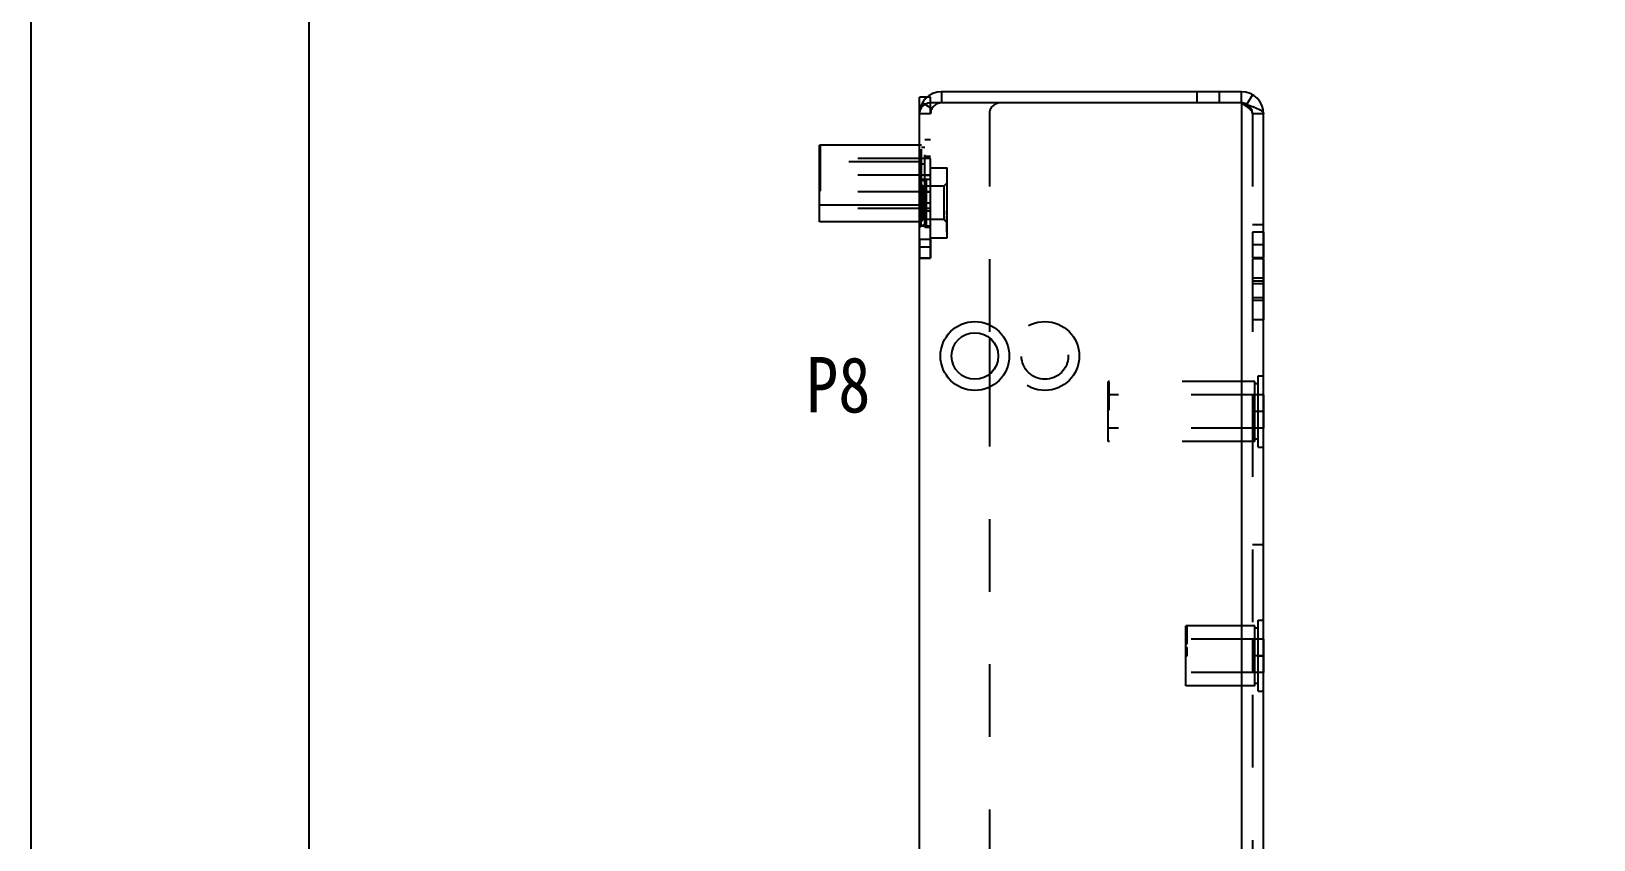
# Model space of a CAD drawing. Header units: millimetres. Extents: x 1262 to 3787, y 0 to 841.
# Drawn here: x 1262.2 to 1402.9, y 514.6 to 587.5 of the extents above; entities that cross this region are included whole.
import ezdxf

# ---------------------------------------------------------------- set-up
doc = ezdxf.new("R2010")
doc.units = ezdxf.units.MM
doc.header["$LTSCALE"] = 65.395
doc.linetypes.add('HIDDEN', pattern=[0.2, 0.1, -0.1])
doc.layers.get('0').update_dxf_attribs({"linetype": 'CONTINUOUS'})
doc.layers.add('02___PRT_ALL_AXES', color=7, linetype='CONTINUOUS')
doc.layers.add('DEFAULT_2', color=8, linetype='HIDDEN')
doc.styles.get("Standard").update_dxf_attribs({"font": 'txt', "width": 0.85})

msp = doc.modelspace()

# ---------------------------------------------------------------- linework, layer by layer
at = {"color": 7, "linetype": 'Continuous'}
for p, q in [((1262.236, 0), (1262.236, 841)), ((1342.979, 581.504), (1342.211, 581.504)), ((1344.211, 582.004), (1344.211, 581.004)), ((1371.211, 581.004), (1371.211, 582.004)), ((1333.211, 574.492), (1333.211, 577.192)), ((1333.311, 577.169), (1333.211, 577.169)), ((1333.311, 577.15), (1333.211, 577.15)), ((1333.311, 577.083), (1333.211, 577.083)), ((1333.311, 577.03), (1333.211, 577.03)), ((1333.311, 576.916), (1333.211, 576.916)), ((1333.311, 577.15), (1333.311, 577.169)), ((1333.311, 577.03), (1333.311, 577.083)), ((1333.311, 576.858), (1333.311, 576.916)), ((1333.311, 576.858), (1333.211, 576.858)), ((1348.511, 559.812), (1348.511, 556.595))]:
    msp.add_line(p, q, dxfattribs=at)
at = {"color": 3, "linetype": 'Continuous'}
for p, q in [((1342.211, 325.704), (1342.211, 581.504)), ((1371.211, 582.004), (1344.211, 582.004)), ((1371.211, 581.004), (1343.211, 581.004)), ((1371.211, 581.004), (1371.211, 324.704)), ((1373.211, 325.704), (1373.211, 580.004))]:
    msp.add_line(p, q, dxfattribs=at)
at = {"color": 7, "linetype": 'Continuous'}
msp.add_lwpolyline([(1287.236, 25), (2426.236, 25), (2426.236, 816), (1287.236, 816)], close=True, dxfattribs=at)
at = {"color": 3, "linetype": 'Continuous'}
msp.add_circle((1347.211, 558.204), 3.1, dxfattribs=at)
at = {"color": 7, "linetype": 'Continuous'}
msp.add_circle((1347.211, 558.204), 2.1, dxfattribs=at)
at = {"color": 3, "linetype": 'Continuous'}
for centre, radius, start, end in [((1344.211, 580.004), 2, 90, 180), ((1371.211, 580.004), 2, 0, 90), ((1343.211, 580.004), 1, 90, 180)]:
    msp.add_arc(centre, radius, start, end, dxfattribs=at)
msp.add_open_spline([(1371.211, 581.004), (1371.401, 580.943), (1371.59, 580.883), (1371.779, 580.82)], degree=3, dxfattribs=at)
for points, knots in [([(1371.779, 580.82), (1371.844, 580.799), (1372.087, 580.717), (1372.329, 580.629), (1372.502, 580.557)], [0, 0, 0, 0, 0.2675329, 1, 1, 1, 1]), ([(1372.502, 580.557), (1372.684, 580.481), (1372.956, 580.371), (1373.211, 580.115), (1373.211, 580.004)], [0, 0, 0, 0, 0.6396683, 1, 1, 1, 1])]:
    msp.add_open_spline(points, degree=3, knots=knots, dxfattribs=at)
at = {"layer": '02___PRT_ALL_AXES', "color": 7, "linetype": 'Continuous'}
for p, q in [((1342.211, 577.192), (1333.211, 577.192)), ((1333.211, 570.292), (1333.211, 574.492)), ((1342.211, 571.792), (1333.211, 571.792)), ((1342.211, 570.292), (1333.211, 570.292))]:
    msp.add_line(p, q, dxfattribs=at)
at = {"layer": '02___PRT_ALL_AXES', "color": 8, "linetype": 'HIDDEN'}
for p, q in [((1342.411, 577.192), (1342.211, 577.192)), ((1333.211, 574.492), (1333.211, 575.992)), ((1343.211, 575.992), (1333.211, 575.992)), ((1342.411, 575.692), (1333.211, 575.692)), ((1342.211, 575.99), (1342.211, 569.904)), ((1343.211, 569.904), (1343.211, 575.992)), ((1343.211, 574.492), (1333.211, 574.492)), ((1343.211, 574.104), (1342.211, 574.104)), ((1343.211, 572.992), (1333.211, 572.992)), ((1343.211, 571.492), (1333.211, 571.492)), ((1342.211, 572.004), (1343.211, 572.004)), ((1342.411, 571.792), (1342.211, 571.792)), ((1342.411, 570.292), (1342.211, 570.292)), ((1343.211, 569.904), (1342.211, 569.904)), ((1342.211, 568.704), (1342.211, 567.004)), ((1343.211, 568.704), (1342.211, 568.704)), ((1343.211, 568.704), (1343.211, 567.004)), ((1373.211, 569.354), (1372.211, 569.354)), ((1372.211, 569.352), (1372.211, 567.055)), ((1373.211, 569.352), (1373.211, 567.055)), ((1373.211, 568.204), (1372.211, 568.204)), ((1373.211, 567.054), (1372.211, 567.054)), ((1342.211, 567.004), (1343.211, 567.004)), ((1372.211, 566.954), (1372.211, 561.454)), ((1373.211, 566.954), (1372.211, 566.954)), ((1373.211, 566.954), (1373.211, 561.454)), ((1373.211, 565.204), (1372.211, 565.204)), ((1373.211, 564.954), (1372.211, 564.954)), ((1373.211, 563.454), (1372.211, 563.454)), ((1373.211, 563.204), (1372.211, 563.204)), ((1373.211, 561.454), (1372.211, 561.454)), ((1372.411, 555.904), (1359.211, 555.904)), ((1359.211, 550.504), (1359.211, 554.704)), ((1373.211, 554.704), (1359.211, 554.704)), ((1372.211, 554.702), (1372.211, 551.705)), ((1373.211, 554.702), (1373.211, 554.704)), ((1373.211, 554.702), (1373.211, 551.705)), ((1373.211, 553.204), (1372.211, 553.204)), ((1373.211, 551.704), (1359.211, 551.704)), ((1373.211, 551.704), (1373.211, 551.705)), ((1372.411, 550.504), (1359.211, 550.504)), ((1372.411, 533.904), (1366.211, 533.904)), ((1366.211, 528.504), (1366.211, 532.704)), ((1373.211, 532.704), (1366.211, 532.704)), ((1372.211, 532.702), (1372.211, 529.705)), ((1373.211, 532.702), (1373.211, 532.704)), ((1373.211, 532.702), (1373.211, 529.705)), ((1373.211, 531.204), (1372.211, 531.204)), ((1373.211, 529.704), (1366.211, 529.704)), ((1373.211, 529.704), (1373.211, 529.705)), ((1372.411, 528.504), (1366.211, 528.504))]:
    msp.add_line(p, q, dxfattribs=at)
at = {"layer": 'DEFAULT_2', "color": 8, "linetype": 'HIDDEN'}
for p, q in [((1343.211, 581.504), (1342.979, 581.504)), ((1343.211, 567.004), (1343.211, 581.504)), ((1367.211, 582.004), (1367.211, 581.004)), ((1369.211, 582.004), (1369.211, 581.004)), ((1372.211, 581.736), (1371.711, 580.87)), ((1343.211, 580.004), (1342.211, 580.004)), ((1342.479, 581.004), (1343.345, 580.504)), ((1348.511, 580.004), (1348.511, 559.812)), ((1372.211, 580.004), (1372.211, 325.704)), ((1373.211, 580.004), (1372.211, 580.004)), ((1333.211, 577.102), (1333.311, 577.102)), ((1333.311, 577.099), (1333.211, 577.099)), ((1333.211, 577.086), (1333.311, 577.086)), ((1333.211, 577.064), (1333.311, 577.064)), ((1333.311, 577.047), (1333.211, 577.047)), ((1333.211, 577.015), (1333.311, 577.015)), ((1333.211, 577.005), (1333.311, 577.005)), ((1333.211, 577.001), (1333.311, 577.001)), ((1333.211, 576.993), (1333.311, 576.993)), ((1333.211, 576.991), (1333.311, 576.991)), ((1333.211, 576.964), (1333.311, 576.964)), ((1333.211, 576.96), (1333.311, 576.96)), ((1333.211, 576.957), (1333.311, 576.957)), ((1333.211, 576.954), (1333.311, 576.954)), ((1333.211, 576.94), (1333.311, 576.94)), ((1333.211, 576.929), (1333.311, 576.929)), ((1333.211, 576.903), (1333.311, 576.903)), ((1333.211, 576.881), (1333.311, 576.881)), ((1333.311, 577.083), (1333.311, 577.15)), ((1333.311, 576.916), (1333.311, 577.03)), ((1342.411, 570.292), (1342.411, 577.192)), ((1342.711, 576.992), (1342.411, 576.992)), ((1342.711, 569.792), (1342.711, 577.692)), ((1342.711, 577.692), (1343.211, 577.692)), ((1333.211, 576.871), (1333.311, 576.871)), ((1333.211, 576.818), (1333.311, 576.818)), ((1333.211, 576.808), (1333.311, 576.808)), ((1333.211, 576.771), (1333.311, 576.771)), ((1333.211, 576.741), (1333.311, 576.741)), ((1333.211, 576.69), (1333.311, 576.69)), ((1333.211, 576.659), (1333.311, 576.659)), ((1333.211, 576.639), (1333.311, 576.639)), ((1333.211, 576.621), (1333.311, 576.621)), ((1333.211, 576.614), (1333.311, 576.614)), ((1333.211, 576.598), (1333.311, 576.598)), ((1333.211, 576.584), (1333.311, 576.584)), ((1333.211, 576.557), (1333.311, 576.557)), ((1333.211, 576.535), (1333.311, 576.535)), ((1333.211, 576.533), (1333.311, 576.533)), ((1333.211, 576.525), (1333.311, 576.525)), ((1333.211, 576.456), (1333.311, 576.456)), ((1333.211, 576.445), (1333.311, 576.445)), ((1333.211, 576.44), (1333.311, 576.44)), ((1333.211, 576.426), (1333.311, 576.426)), ((1333.211, 576.415), (1333.311, 576.415)), ((1333.211, 576.403), (1333.311, 576.403)), ((1333.211, 576.366), (1333.311, 576.366)), ((1333.211, 576.358), (1333.311, 576.358)), ((1333.211, 576.356), (1333.311, 576.356)), ((1333.211, 576.353), (1333.311, 576.353)), ((1333.211, 576.341), (1333.311, 576.341)), ((1333.211, 576.32), (1333.311, 576.32)), ((1333.211, 576.309), (1333.311, 576.309)), ((1333.211, 576.292), (1333.311, 576.292)), ((1333.211, 576.282), (1333.311, 576.282)), ((1333.211, 576.279), (1333.311, 576.279)), ((1333.211, 576.269), (1333.311, 576.269)), ((1333.211, 576.263), (1333.311, 576.263)), ((1333.211, 576.252), (1333.311, 576.252)), ((1333.211, 576.238), (1333.311, 576.238)), ((1333.211, 576.232), (1333.311, 576.232)), ((1333.211, 576.22), (1333.311, 576.22)), ((1333.211, 576.207), (1333.311, 576.207)), ((1333.211, 576.207), (1333.311, 576.207)), ((1333.211, 576.205), (1333.311, 576.205)), ((1333.211, 576.197), (1333.311, 576.197)), ((1333.211, 576.193), (1333.311, 576.193)), ((1333.211, 576.192), (1333.311, 576.192)), ((1333.211, 576.187), (1333.311, 576.187)), ((1333.211, 576.18), (1333.311, 576.18)), ((1333.211, 576.175), (1333.311, 576.175)), ((1333.211, 576.163), (1333.311, 576.163)), ((1333.211, 576.162), (1333.311, 576.162)), ((1333.211, 576.16), (1333.311, 576.16)), ((1333.211, 576.148), (1333.311, 576.148)), ((1333.211, 576.143), (1333.311, 576.143)), ((1333.211, 576.131), (1333.311, 576.131)), ((1333.211, 576.124), (1333.311, 576.124)), ((1333.211, 576.115), (1333.311, 576.115)), ((1333.211, 576.112), (1333.311, 576.112)), ((1333.211, 576.106), (1333.311, 576.106)), ((1333.211, 576.089), (1333.311, 576.089)), ((1333.311, 576.045), (1333.211, 576.045)), ((1333.211, 576.03), (1333.311, 576.03)), ((1333.211, 576.01), (1333.311, 576.01)), ((1333.211, 576.003), (1333.311, 576.003)), ((1333.211, 575.969), (1333.311, 575.969)), ((1333.211, 575.967), (1333.311, 575.967)), ((1333.211, 575.952), (1333.311, 575.952)), ((1333.311, 575.941), (1333.211, 575.941)), ((1333.211, 575.755), (1333.311, 575.755)), ((1333.311, 575.669), (1333.211, 575.669)), ((1333.211, 575.657), (1333.311, 575.657)), ((1333.311, 575.65), (1333.211, 575.65)), ((1333.211, 575.603), (1333.311, 575.603)), ((1333.311, 575.599), (1333.211, 575.599)), ((1333.211, 575.586), (1333.311, 575.586)), ((1333.311, 575.583), (1333.211, 575.583)), ((1333.211, 575.567), (1333.311, 575.567)), ((1333.211, 575.564), (1333.311, 575.564)), ((1333.311, 575.547), (1333.211, 575.547)), ((1333.311, 575.53), (1333.211, 575.53)), ((1333.211, 575.515), (1333.311, 575.515)), ((1333.211, 575.505), (1333.311, 575.505)), ((1333.211, 575.501), (1333.311, 575.501)), ((1333.211, 575.493), (1333.311, 575.493)), ((1333.211, 575.491), (1333.311, 575.491)), ((1333.311, 573.867), (1333.311, 576.858)), ((1342.711, 575.492), (1342.411, 575.492)), ((1342.711, 576.192), (1343.211, 576.192)), ((1333.211, 575.47), (1333.311, 575.47)), ((1333.211, 575.464), (1333.311, 575.464)), ((1333.211, 575.46), (1333.311, 575.46)), ((1333.211, 575.457), (1333.311, 575.457)), ((1333.211, 575.454), (1333.311, 575.454)), ((1333.211, 575.44), (1333.311, 575.44)), ((1333.211, 575.429), (1333.311, 575.429)), ((1333.311, 575.416), (1333.211, 575.416)), ((1333.211, 575.403), (1333.311, 575.403)), ((1333.211, 575.381), (1333.311, 575.381)), ((1333.211, 575.371), (1333.311, 575.371)), ((1333.211, 575.367), (1333.311, 575.367)), ((1333.211, 575.363), (1333.311, 575.363)), ((1333.211, 575.36), (1333.311, 575.36)), ((1333.311, 575.358), (1333.211, 575.358)), ((1333.211, 575.357), (1333.311, 575.357)), ((1333.211, 575.335), (1333.311, 575.335)), ((1333.211, 575.318), (1333.311, 575.318)), ((1333.211, 575.308), (1333.311, 575.308)), ((1333.211, 575.288), (1333.311, 575.288)), ((1333.211, 575.275), (1333.311, 575.275)), ((1333.211, 575.271), (1333.311, 575.271)), ((1333.211, 575.261), (1333.311, 575.261)), ((1333.211, 575.254), (1333.311, 575.254)), ((1333.211, 575.241), (1333.311, 575.241)), ((1333.211, 575.24), (1333.311, 575.24)), ((1333.211, 575.221), (1333.311, 575.221)), ((1333.211, 575.208), (1333.311, 575.208)), ((1333.211, 575.2), (1333.311, 575.2)), ((1333.211, 575.19), (1333.311, 575.19)), ((1333.211, 575.181), (1333.311, 575.181)), ((1333.211, 575.173), (1333.311, 575.173)), ((1333.211, 575.159), (1333.311, 575.159)), ((1333.211, 575.156), (1333.311, 575.156)), ((1333.211, 575.139), (1333.311, 575.139)), ((1333.211, 575.121), (1333.311, 575.121)), ((1333.211, 575.114), (1333.311, 575.114)), ((1333.211, 575.106), (1333.311, 575.106)), ((1333.211, 575.098), (1333.311, 575.098)), ((1333.211, 575.084), (1333.311, 575.084)), ((1333.211, 575.083), (1333.311, 575.083)), ((1333.211, 575.064), (1333.311, 575.064)), ((1333.211, 575.059), (1333.311, 575.059)), ((1333.211, 575.057), (1333.311, 575.057)), ((1333.211, 575.035), (1333.311, 575.035)), ((1333.211, 575.033), (1333.311, 575.033)), ((1333.211, 575.025), (1333.311, 575.025)), ((1333.211, 574.993), (1333.311, 574.993)), ((1333.211, 574.99), (1333.311, 574.99)), ((1333.211, 574.956), (1333.311, 574.956)), ((1333.211, 574.953), (1333.311, 574.953)), ((1333.211, 574.945), (1333.311, 574.945)), ((1333.211, 574.94), (1333.311, 574.94)), ((1333.211, 574.926), (1333.311, 574.926)), ((1333.211, 574.915), (1333.311, 574.915)), ((1333.211, 574.903), (1333.311, 574.903)), ((1333.211, 574.887), (1333.311, 574.887)), ((1333.211, 574.883), (1333.311, 574.883)), ((1333.211, 574.866), (1333.311, 574.866)), ((1333.211, 574.864), (1333.311, 574.864)), ((1333.211, 574.858), (1333.311, 574.858)), ((1333.211, 574.856), (1333.311, 574.856)), ((1333.211, 574.853), (1333.311, 574.853)), ((1333.211, 574.841), (1333.311, 574.841)), ((1333.211, 574.84), (1333.311, 574.84)), ((1333.211, 574.82), (1333.311, 574.82)), ((1333.211, 574.809), (1333.311, 574.809)), ((1333.211, 574.792), (1333.311, 574.792)), ((1333.211, 574.79), (1333.311, 574.79)), ((1333.211, 574.782), (1333.311, 574.782)), ((1333.211, 574.779), (1333.311, 574.779)), ((1333.211, 574.773), (1333.311, 574.773)), ((1333.211, 574.769), (1333.311, 574.769)), ((1333.211, 574.765), (1333.311, 574.765)), ((1333.211, 574.763), (1333.311, 574.763)), ((1333.211, 574.752), (1333.311, 574.752)), ((1333.211, 574.746), (1333.311, 574.746)), ((1333.211, 574.738), (1333.311, 574.738)), ((1333.211, 574.732), (1333.311, 574.732)), ((1333.211, 574.725), (1333.311, 574.725)), ((1333.211, 574.72), (1333.311, 574.72)), ((1333.211, 574.707), (1333.311, 574.707)), ((1333.211, 574.707), (1333.311, 574.707)), ((1333.211, 574.706), (1333.311, 574.706)), ((1333.211, 574.705), (1333.311, 574.705)), ((1333.211, 574.697), (1333.311, 574.697)), ((1333.211, 574.693), (1333.311, 574.693)), ((1333.211, 574.693), (1333.311, 574.693)), ((1333.211, 574.692), (1333.311, 574.692)), ((1333.211, 574.687), (1333.311, 574.687)), ((1333.211, 574.685), (1333.311, 574.685)), ((1333.211, 574.68), (1333.311, 574.68)), ((1333.211, 574.675), (1333.311, 574.675)), ((1333.211, 574.672), (1333.311, 574.672)), ((1333.211, 574.663), (1333.311, 574.663)), ((1333.211, 574.662), (1333.311, 574.662)), ((1333.211, 574.66), (1333.311, 574.66)), ((1333.211, 574.659), (1333.311, 574.659)), ((1333.211, 574.648), (1333.311, 574.648)), ((1333.211, 574.643), (1333.311, 574.643)), ((1333.211, 574.631), (1333.311, 574.631)), ((1333.211, 574.628), (1333.311, 574.628)), ((1333.211, 574.624), (1333.311, 574.624)), ((1333.211, 574.615), (1333.311, 574.615)), ((1333.211, 574.612), (1333.311, 574.612)), ((1333.211, 574.606), (1333.311, 574.606)), ((1333.211, 574.59), (1333.311, 574.59)), ((1333.211, 574.589), (1333.311, 574.589)), ((1333.211, 574.586), (1333.311, 574.586)), ((1333.211, 574.583), (1333.311, 574.583)), ((1333.311, 574.545), (1333.211, 574.545)), ((1333.211, 574.53), (1333.311, 574.53)), ((1333.211, 574.51), (1333.311, 574.51)), ((1333.211, 574.503), (1333.311, 574.503)), ((1333.211, 572.992), (1333.211, 574.492)), ((1333.211, 574.469), (1333.311, 574.469)), ((1333.211, 574.467), (1333.311, 574.467)), ((1333.211, 574.452), (1333.311, 574.452)), ((1333.311, 574.441), (1333.211, 574.441)), ((1333.211, 574.255), (1333.311, 574.255)), ((1333.211, 574.157), (1333.311, 574.157)), ((1333.211, 574.067), (1333.311, 574.067)), ((1342.241, 574.129), (1342.241, 569.879)), ((1342.241, 574.129), (1342.341, 574.129)), ((1342.341, 574.129), (1342.341, 569.879)), ((1342.341, 574.129), (1342.831, 573.903)), ((1342.711, 574.492), (1343.211, 574.492)), ((1342.831, 574.129), (1342.831, 569.879)), ((1342.831, 574.129), (1343.211, 574.129)), ((1343.211, 575.154), (1344.711, 575.154)), ((1344.711, 568.854), (1344.711, 575.154)), ((1333.211, 573.97), (1333.311, 573.97)), ((1333.211, 573.867), (1333.311, 573.867)), ((1333.211, 573.863), (1333.311, 573.863)), ((1333.211, 573.86), (1333.311, 573.86)), ((1333.211, 573.857), (1333.311, 573.857)), ((1333.211, 573.835), (1333.311, 573.835)), ((1333.211, 573.818), (1333.311, 573.818)), ((1333.211, 573.788), (1333.311, 573.788)), ((1333.211, 573.775), (1333.311, 573.775)), ((1333.211, 573.761), (1333.311, 573.761)), ((1333.211, 573.754), (1333.311, 573.754)), ((1333.211, 573.74), (1333.311, 573.74)), ((1333.211, 573.721), (1333.311, 573.721)), ((1333.211, 573.708), (1333.311, 573.708)), ((1333.211, 573.7), (1333.311, 573.7)), ((1333.211, 573.681), (1333.311, 573.681)), ((1333.211, 573.673), (1333.311, 573.673)), ((1333.211, 573.656), (1333.311, 573.656)), ((1333.211, 573.606), (1333.311, 573.606)), ((1333.211, 573.583), (1333.311, 573.583)), ((1333.211, 573.564), (1333.311, 573.564)), ((1333.211, 573.559), (1333.311, 573.559)), ((1333.211, 573.493), (1333.311, 573.493)), ((1333.211, 573.49), (1333.311, 573.49)), ((1333.211, 573.456), (1333.311, 573.456)), ((1333.211, 573.453), (1333.311, 573.453)), ((1333.211, 573.387), (1333.311, 573.387)), ((1333.211, 573.383), (1333.311, 573.383)), ((1333.211, 573.364), (1333.311, 573.364)), ((1333.211, 573.34), (1333.311, 573.34)), ((1333.211, 573.29), (1333.311, 573.29)), ((1333.211, 573.274), (1333.311, 573.274)), ((1333.211, 573.265), (1333.311, 573.265)), ((1333.211, 573.247), (1333.311, 573.247)), ((1333.211, 573.238), (1333.311, 573.238)), ((1333.211, 573.225), (1333.311, 573.225)), ((1333.211, 573.206), (1333.311, 573.206)), ((1333.211, 573.193), (1333.311, 573.193)), ((1333.211, 573.185), (1333.311, 573.185)), ((1333.211, 573.172), (1333.311, 573.172)), ((1333.211, 573.159), (1333.311, 573.159)), ((1333.211, 573.128), (1333.311, 573.128)), ((1333.211, 573.112), (1333.311, 573.112)), ((1333.211, 573.09), (1333.311, 573.09)), ((1333.211, 573.086), (1333.311, 573.086)), ((1333.211, 573.083), (1333.311, 573.083)), ((1333.311, 573.083), (1333.311, 573.863)), ((1342.241, 573.804), (1342.541, 573.504)), ((1342.541, 573.504), (1342.541, 570.504)), ((1344.411, 573.504), (1342.541, 573.504)), ((1342.711, 572.992), (1343.211, 572.992)), ((1344.411, 573.504), (1344.711, 573.804)), ((1344.411, 573.504), (1344.411, 570.504)), ((1342.711, 571.992), (1342.411, 571.992)), ((1342.711, 571.292), (1343.211, 571.292)), ((1344.691, 570.917), (1344.691, 571.268)), ((1344.691, 571.268), (1344.711, 571.268)), ((1342.541, 570.504), (1342.241, 570.204)), ((1342.241, 569.879), (1342.341, 569.879)), ((1342.831, 570.104), (1342.341, 569.879)), ((1342.711, 570.492), (1342.411, 570.492)), ((1344.411, 570.504), (1342.541, 570.504)), ((1342.831, 569.879), (1343.211, 569.879)), ((1344.411, 570.504), (1344.711, 570.204)), ((1344.711, 571.24), (1344.691, 571.24)), ((1344.691, 571.184), (1344.711, 571.184)), ((1344.691, 571.119), (1344.711, 571.119)), ((1344.691, 571.113), (1344.711, 571.113)), ((1344.711, 571.083), (1344.691, 571.083)), ((1344.691, 571.067), (1344.711, 571.067)), ((1344.691, 571.064), (1344.711, 571.064)), ((1344.691, 571.058), (1344.711, 571.058)), ((1344.691, 571.052), (1344.711, 571.052)), ((1344.691, 571.016), (1344.711, 571.016)), ((1344.711, 571.012), (1344.691, 571.012)), ((1344.691, 570.969), (1344.711, 570.969)), ((1344.691, 570.922), (1344.711, 570.922)), ((1344.711, 570.917), (1344.691, 570.917)), ((1344.691, 569.375), (1344.691, 570.805)), ((1344.691, 570.805), (1344.711, 570.805)), ((1344.691, 570.785), (1344.711, 570.785)), ((1344.711, 570.683), (1344.691, 570.683)), ((1344.691, 570.682), (1344.711, 570.682)), ((1344.691, 570.665), (1344.711, 570.665)), ((1344.691, 570.639), (1344.711, 570.639)), ((1344.691, 570.623), (1344.711, 570.623)), ((1344.691, 570.622), (1344.711, 570.622)), ((1344.711, 570.622), (1344.691, 570.622)), ((1344.691, 570.602), (1344.711, 570.602)), ((1344.691, 570.601), (1344.711, 570.601)), ((1344.691, 570.591), (1344.711, 570.591)), ((1344.691, 570.552), (1344.711, 570.552)), ((1344.691, 570.548), (1344.711, 570.548)), ((1344.691, 570.525), (1344.711, 570.525)), ((1344.691, 570.507), (1344.711, 570.507)), ((1344.691, 570.5), (1344.711, 570.5)), ((1344.711, 570.488), (1344.691, 570.488)), ((1344.691, 570.487), (1344.711, 570.487)), ((1344.691, 570.459), (1344.711, 570.459)), ((1344.691, 570.445), (1344.711, 570.445)), ((1344.691, 570.443), (1344.711, 570.443)), ((1344.691, 570.439), (1344.711, 570.439)), ((1344.711, 570.436), (1344.691, 570.436)), ((1344.691, 570.423), (1344.711, 570.423)), ((1344.691, 570.392), (1344.711, 570.392)), ((1344.691, 570.391), (1344.711, 570.391)), ((1344.711, 570.387), (1344.691, 570.387)), ((1344.691, 570.384), (1344.711, 570.384)), ((1344.691, 570.361), (1344.711, 570.361)), ((1344.691, 570.351), (1344.711, 570.351)), ((1344.691, 570.347), (1344.711, 570.347)), ((1344.691, 570.335), (1344.711, 570.335)), ((1344.711, 570.314), (1344.691, 570.314)), ((1344.691, 570.283), (1344.711, 570.283)), ((1344.691, 570.23), (1344.711, 570.23)), ((1344.691, 570.201), (1344.711, 570.201)), ((1344.691, 570.192), (1344.711, 570.192)), ((1344.691, 570.176), (1344.711, 570.176)), ((1344.691, 570.157), (1344.711, 570.157)), ((1344.711, 570.148), (1344.691, 570.148)), ((1344.691, 570.141), (1344.711, 570.141)), ((1344.711, 570.14), (1344.691, 570.14)), ((1344.691, 570.133), (1344.711, 570.133)), ((1344.691, 570.103), (1344.711, 570.103)), ((1344.691, 570.086), (1344.711, 570.086)), ((1344.691, 570.082), (1344.711, 570.082)), ((1344.691, 570.06), (1344.711, 570.06)), ((1344.691, 570.048), (1344.711, 570.048)), ((1344.711, 569.97), (1344.691, 569.97)), ((1344.691, 569.968), (1344.711, 569.968)), ((1344.691, 569.961), (1344.711, 569.961)), ((1344.691, 569.957), (1344.711, 569.957)), ((1344.691, 569.945), (1344.711, 569.945)), ((1344.691, 569.943), (1344.711, 569.943)), ((1344.711, 569.943), (1344.691, 569.943)), ((1344.711, 569.931), (1344.691, 569.931)), ((1344.691, 569.93), (1344.711, 569.93)), ((1344.691, 569.928), (1344.711, 569.928)), ((1344.711, 569.919), (1344.691, 569.919)), ((1344.691, 569.913), (1344.711, 569.913)), ((1344.691, 569.905), (1344.711, 569.905)), ((1344.691, 569.886), (1344.711, 569.886)), ((1344.691, 569.88), (1344.711, 569.88)), ((1344.691, 569.866), (1344.711, 569.866)), ((1344.691, 569.861), (1344.711, 569.861)), ((1373.211, 570.004), (1372.211, 570.004)), ((1342.711, 569.792), (1343.211, 569.792)), ((1343.211, 568.854), (1344.711, 568.854)), ((1344.691, 569.839), (1344.711, 569.839)), ((1344.691, 569.838), (1344.711, 569.838)), ((1344.691, 569.836), (1344.711, 569.836)), ((1344.691, 569.823), (1344.711, 569.823)), ((1344.711, 569.811), (1344.691, 569.811)), ((1344.691, 569.802), (1344.711, 569.802)), ((1344.691, 569.784), (1344.711, 569.784)), ((1344.691, 569.746), (1344.711, 569.746)), ((1344.691, 569.727), (1344.711, 569.727)), ((1344.691, 569.714), (1344.711, 569.714)), ((1344.691, 569.706), (1344.711, 569.706)), ((1344.691, 569.695), (1344.711, 569.695)), ((1344.691, 569.684), (1344.711, 569.684)), ((1344.691, 569.682), (1344.711, 569.682)), ((1344.711, 569.671), (1344.691, 569.671)), ((1344.691, 569.669), (1344.711, 569.669)), ((1344.691, 569.662), (1344.711, 569.662)), ((1344.711, 569.66), (1344.691, 569.66)), ((1344.691, 569.657), (1344.711, 569.657)), ((1344.691, 569.644), (1344.711, 569.644)), ((1344.691, 569.641), (1344.711, 569.641)), ((1344.691, 569.64), (1344.711, 569.64)), ((1344.691, 569.624), (1344.711, 569.624)), ((1344.691, 569.607), (1344.711, 569.607)), ((1344.691, 569.606), (1344.711, 569.606)), ((1344.691, 569.588), (1344.711, 569.588)), ((1344.691, 569.573), (1344.711, 569.573)), ((1344.691, 569.567), (1344.711, 569.567)), ((1344.711, 569.561), (1344.691, 569.561)), ((1344.691, 569.539), (1344.711, 569.539)), ((1344.691, 569.538), (1344.711, 569.538)), ((1344.691, 569.524), (1344.711, 569.524)), ((1344.691, 569.444), (1344.711, 569.444)), ((1344.691, 569.439), (1344.711, 569.439)), ((1344.691, 569.435), (1344.711, 569.435)), ((1344.691, 569.403), (1344.711, 569.403)), ((1344.711, 569.402), (1344.691, 569.402)), ((1344.691, 569.377), (1344.711, 569.377)), ((1344.691, 569.375), (1344.711, 569.375)), ((1343.211, 568.004), (1342.211, 568.004)), ((1343.211, 567.004), (1342.211, 567.004)), ((1373.211, 564.704), (1372.211, 564.704)), ((1348.511, 556.595), (1348.511, 455.312)), ((1359.211, 553.204), (1359.211, 555.904)), ((1359.311, 555.86), (1359.211, 555.86)), ((1359.211, 555.842), (1359.311, 555.842)), ((1359.311, 555.835), (1359.211, 555.835)), ((1359.211, 555.821), (1359.311, 555.821)), ((1359.311, 555.798), (1359.211, 555.798)), ((1359.211, 555.795), (1359.311, 555.795)), ((1359.311, 553.351), (1359.311, 555.86)), ((1372.411, 550.504), (1372.411, 555.904)), ((1372.711, 550.004), (1372.711, 556.404)), ((1372.711, 556.404), (1373.211, 556.404)), ((1359.211, 555.76), (1359.311, 555.76)), ((1359.311, 555.754), (1359.211, 555.754)), ((1359.211, 555.743), (1359.311, 555.743)), ((1359.211, 555.738), (1359.311, 555.738)), ((1359.211, 555.734), (1359.311, 555.734)), ((1359.211, 555.728), (1359.311, 555.728)), ((1359.211, 555.703), (1359.311, 555.703)), ((1359.211, 555.698), (1359.311, 555.698)), ((1359.211, 555.697), (1359.311, 555.697)), ((1359.311, 555.694), (1359.211, 555.694)), ((1359.211, 555.686), (1359.311, 555.686)), ((1359.211, 555.661), (1359.311, 555.661)), ((1359.211, 555.657), (1359.311, 555.657)), ((1359.211, 555.642), (1359.311, 555.642)), ((1359.211, 555.626), (1359.311, 555.626)), ((1359.211, 555.575), (1359.311, 555.575)), ((1359.211, 555.57), (1359.311, 555.57)), ((1359.311, 555.567), (1359.211, 555.567)), ((1359.211, 555.528), (1359.311, 555.528)), ((1359.211, 555.503), (1359.311, 555.503)), ((1359.211, 555.446), (1359.311, 555.446)), ((1359.211, 555.42), (1359.311, 555.42)), ((1359.211, 555.378), (1359.311, 555.378)), ((1359.211, 555.373), (1359.311, 555.373)), ((1359.211, 555.357), (1359.311, 555.357)), ((1359.211, 555.347), (1359.311, 555.347)), ((1359.211, 555.343), (1359.311, 555.343)), ((1359.211, 555.295), (1359.311, 555.295)), ((1359.211, 555.291), (1359.311, 555.291)), ((1359.211, 555.275), (1359.311, 555.275)), ((1359.211, 555.275), (1359.311, 555.275)), ((1359.211, 555.203), (1359.311, 555.203)), ((1359.211, 555.193), (1359.311, 555.193)), ((1359.211, 555.165), (1359.311, 555.165)), ((1359.211, 555.152), (1359.311, 555.152)), ((1359.211, 555.14), (1359.311, 555.14)), ((1359.211, 555.135), (1359.311, 555.135)), ((1359.211, 555.131), (1359.311, 555.131)), ((1359.211, 555.124), (1359.311, 555.124)), ((1359.211, 555.121), (1359.311, 555.121)), ((1359.211, 555.104), (1359.311, 555.104)), ((1359.211, 555.078), (1359.311, 555.078)), ((1359.211, 555.078), (1359.311, 555.078)), ((1359.211, 555.068), (1359.311, 555.068)), ((1359.211, 555.059), (1359.311, 555.059)), ((1359.211, 555.033), (1359.311, 555.033)), ((1359.211, 555.018), (1359.311, 555.018)), ((1359.211, 555.011), (1359.311, 555.011)), ((1359.211, 554.992), (1359.311, 554.992)), ((1359.211, 554.987), (1359.311, 554.987)), ((1359.211, 554.98), (1359.311, 554.98)), ((1359.211, 554.975), (1359.311, 554.975)), ((1359.211, 554.97), (1359.311, 554.97)), ((1359.211, 554.966), (1359.311, 554.966)), ((1359.211, 554.965), (1359.311, 554.965)), ((1359.211, 554.961), (1359.311, 554.961)), ((1359.211, 554.953), (1359.311, 554.953)), ((1359.211, 554.951), (1359.311, 554.951)), ((1359.211, 554.945), (1359.311, 554.945)), ((1359.211, 554.94), (1359.311, 554.94)), ((1359.211, 554.93), (1359.311, 554.93)), ((1359.211, 554.928), (1359.311, 554.928)), ((1359.211, 554.92), (1359.311, 554.92)), ((1359.211, 554.915), (1359.311, 554.915)), ((1359.211, 554.913), (1359.311, 554.913)), ((1359.211, 554.903), (1359.311, 554.903)), ((1359.211, 554.9), (1359.311, 554.9)), ((1359.211, 554.894), (1359.311, 554.894)), ((1359.311, 554.863), (1359.211, 554.863)), ((1359.211, 554.857), (1359.311, 554.857)), ((1359.211, 554.856), (1359.311, 554.856)), ((1359.211, 554.853), (1359.311, 554.853)), ((1359.211, 554.847), (1359.311, 554.847)), ((1359.211, 554.832), (1359.311, 554.832)), ((1359.211, 554.803), (1359.311, 554.803)), ((1359.211, 554.777), (1359.311, 554.777)), ((1359.311, 554.762), (1359.211, 554.762)), ((1359.211, 554.75), (1359.311, 554.75)), ((1359.211, 554.746), (1359.311, 554.746)), ((1359.211, 554.68), (1359.311, 554.68)), ((1359.211, 554.613), (1359.311, 554.613)), ((1359.211, 554.543), (1359.311, 554.543)), ((1359.211, 554.438), (1359.311, 554.438)), ((1372.711, 555.704), (1372.411, 555.704)), ((1359.211, 554.353), (1359.311, 554.353)), ((1359.211, 554.248), (1359.311, 554.248)), ((1359.211, 554.191), (1359.311, 554.191)), ((1359.211, 554.16), (1359.311, 554.16)), ((1359.211, 554.15), (1359.311, 554.15)), ((1359.211, 554.018), (1359.311, 554.018)), ((1359.311, 553.778), (1359.211, 553.778)), ((1359.211, 553.706), (1359.311, 553.706)), ((1359.211, 553.675), (1359.311, 553.675)), ((1359.311, 553.655), (1359.211, 553.655)), ((1359.211, 553.584), (1359.311, 553.584)), ((1359.211, 553.577), (1359.311, 553.577)), ((1359.211, 553.553), (1359.311, 553.553)), ((1359.211, 553.535), (1359.311, 553.535)), ((1359.211, 553.414), (1359.311, 553.414)), ((1359.211, 553.382), (1359.311, 553.382)), ((1359.211, 553.351), (1359.311, 553.351)), ((1373.211, 553.204), (1372.211, 553.204)), ((1372.711, 550.704), (1372.411, 550.704)), ((1372.711, 550.004), (1373.211, 550.004)), ((1373.211, 541.204), (1372.211, 541.204)), ((1366.211, 531.204), (1366.211, 533.904)), ((1366.311, 533.901), (1366.211, 533.901)), ((1366.311, 533.897), (1366.211, 533.897)), ((1366.311, 533.889), (1366.211, 533.889)), ((1366.311, 533.886), (1366.211, 533.886)), ((1366.311, 533.844), (1366.211, 533.844)), ((1366.311, 533.814), (1366.211, 533.814)), ((1366.211, 533.791), (1366.311, 533.791)), ((1366.211, 533.592), (1366.311, 533.592)), ((1366.211, 533.587), (1366.311, 533.587)), ((1366.211, 533.585), (1366.311, 533.585)), ((1366.311, 533.562), (1366.211, 533.562)), ((1366.211, 533.554), (1366.311, 533.554)), ((1366.211, 533.51), (1366.311, 533.51)), ((1366.211, 533.497), (1366.311, 533.497)), ((1366.211, 533.494), (1366.311, 533.494)), ((1366.211, 533.482), (1366.311, 533.482)), ((1366.311, 533.47), (1366.211, 533.47)), ((1366.211, 533.458), (1366.311, 533.458)), ((1366.211, 533.456), (1366.311, 533.456)), ((1366.211, 533.413), (1366.311, 533.413)), ((1366.211, 533.394), (1366.311, 533.394)), ((1366.211, 533.334), (1366.311, 533.334)), ((1366.211, 533.322), (1366.311, 533.322)), ((1366.211, 533.282), (1366.311, 533.282)), ((1366.211, 533.265), (1366.311, 533.265)), ((1366.311, 532.287), (1366.311, 533.901)), ((1372.411, 528.504), (1372.411, 533.904)), ((1372.711, 533.704), (1372.411, 533.704)), ((1372.711, 528.004), (1372.711, 534.404)), ((1372.711, 534.404), (1373.211, 534.404)), ((1366.211, 533.225), (1366.311, 533.225)), ((1366.211, 533.189), (1366.311, 533.189)), ((1366.211, 533.177), (1366.311, 533.177)), ((1366.211, 533.138), (1366.311, 533.138)), ((1366.211, 533.138), (1366.311, 533.138)), ((1366.211, 533.124), (1366.311, 533.124)), ((1366.211, 533.104), (1366.311, 533.104)), ((1366.211, 533.095), (1366.311, 533.095)), ((1366.211, 533.085), (1366.311, 533.085)), ((1366.211, 533.065), (1366.311, 533.065)), ((1366.211, 533.053), (1366.311, 533.053)), ((1366.211, 533.051), (1366.311, 533.051)), ((1366.211, 533.049), (1366.311, 533.049)), ((1366.211, 533.044), (1366.311, 533.044)), ((1366.211, 533.022), (1366.311, 533.022)), ((1366.211, 532.99), (1366.311, 532.99)), ((1366.211, 532.989), (1366.311, 532.989)), ((1366.211, 532.972), (1366.311, 532.972)), ((1366.211, 532.96), (1366.311, 532.96)), ((1366.211, 532.955), (1366.311, 532.955)), ((1366.211, 532.935), (1366.311, 532.935)), ((1366.211, 532.922), (1366.311, 532.922)), ((1366.211, 532.921), (1366.311, 532.921)), ((1366.211, 532.914), (1366.311, 532.914)), ((1366.211, 532.877), (1366.311, 532.877)), ((1366.211, 532.875), (1366.311, 532.875)), ((1366.211, 532.864), (1366.311, 532.864)), ((1366.211, 532.863), (1366.311, 532.863)), ((1366.211, 532.845), (1366.311, 532.845)), ((1366.211, 532.844), (1366.311, 532.844)), ((1366.211, 532.799), (1366.311, 532.799)), ((1366.211, 532.773), (1366.311, 532.773)), ((1366.211, 532.769), (1366.311, 532.769)), ((1366.211, 532.765), (1366.311, 532.765)), ((1366.211, 532.732), (1366.311, 532.732)), ((1366.211, 532.73), (1366.311, 532.73)), ((1366.211, 532.715), (1366.311, 532.715)), ((1366.211, 532.699), (1366.311, 532.699)), ((1366.211, 532.695), (1366.311, 532.695)), ((1366.211, 532.679), (1366.311, 532.679)), ((1366.211, 532.672), (1366.311, 532.672)), ((1366.211, 532.671), (1366.311, 532.671)), ((1366.211, 532.667), (1366.311, 532.667)), ((1366.211, 532.65), (1366.311, 532.65)), ((1366.211, 532.616), (1366.311, 532.616)), ((1366.211, 532.606), (1366.311, 532.606)), ((1366.211, 532.593), (1366.311, 532.593)), ((1366.211, 532.586), (1366.311, 532.586)), ((1366.211, 532.572), (1366.311, 532.572)), ((1366.211, 532.525), (1366.311, 532.525)), ((1366.211, 532.521), (1366.311, 532.521)), ((1366.211, 532.496), (1366.311, 532.496)), ((1366.211, 532.487), (1366.311, 532.487)), ((1366.211, 532.472), (1366.311, 532.472)), ((1366.211, 532.462), (1366.311, 532.462)), ((1366.211, 532.438), (1366.311, 532.438)), ((1366.211, 532.433), (1366.311, 532.433)), ((1366.211, 532.386), (1366.311, 532.386)), ((1366.211, 532.352), (1366.311, 532.352)), ((1366.211, 532.291), (1366.311, 532.291)), ((1366.211, 532.287), (1366.311, 532.287)), ((1366.211, 531.965), (1366.311, 531.965)), ((1366.311, 531.954), (1366.211, 531.954)), ((1366.211, 531.941), (1366.311, 531.941)), ((1366.311, 531.21), (1366.311, 531.965)), ((1366.311, 531.835), (1366.211, 531.835)), ((1366.211, 531.355), (1366.311, 531.355)), ((1366.211, 531.233), (1366.311, 531.233)), ((1366.211, 531.21), (1366.311, 531.21)), ((1372.711, 531.204), (1373.211, 531.204)), ((1372.711, 528.704), (1372.411, 528.704)), ((1372.711, 528.004), (1373.211, 528.004))]:
    msp.add_line(p, q, dxfattribs=at)
for radius in [3.1, 2.1]:
    msp.add_circle((1353.511, 558.204), radius, dxfattribs=at)
for centre, start, end in [((1344.211, 580.004), 90, 180), ((1349.511, 580.004), 90, 180), ((1371.211, 580.004), 0, 90)]:
    msp.add_arc(centre, 1, start, end, dxfattribs=at)
for points, knots in [([(1371.211, 581.004), (1371.454, 580.849), (1371.854, 580.617), (1372.211, 580.197), (1372.211, 580.004)], [0, 0, 0, 0, 0.5990511, 1, 1, 1, 1]), ([(1371.211, 581.004), (1371.298, 580.948), (1371.603, 580.752), (1371.915, 580.543), (1372.077, 580.337)], [0, 0, 0, 0, 0.2812685, 1, 1, 1, 1]), ([(1372.077, 580.337), (1372.098, 580.31), (1372.168, 580.212), (1372.211, 580.091), (1372.211, 580.004)], [0, 0, 0, 0, 0.279478, 1, 1, 1, 1])]:
    msp.add_open_spline(points, degree=3, knots=knots, dxfattribs=at)
for points in [[(1371.779, 580.82), (1371.924, 580.772), (1372.068, 580.723), (1372.211, 580.67)], [(1372.211, 580.67), (1372.309, 580.634), (1372.406, 580.597), (1372.502, 580.557)]]:
    msp.add_open_spline(points, degree=3, dxfattribs=at)

# ---------------------------------------------------------------- texts
at = {"color": 2, "linetype": 'Continuous', "insert": (1332.019, 558.117), "char_height": 5, "width": 8.5, "attachment_point": 1, "line_spacing_factor": 0.9}
msp.add_mtext('P8', dxfattribs=at)

doc.saveas('drawing.dxf')
